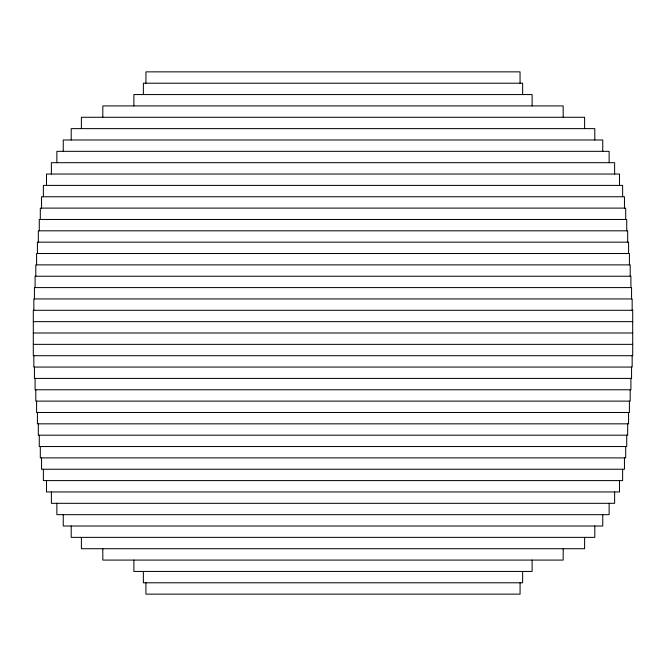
<?xml version="1.0" encoding="UTF-8"?>
<svg xmlns="http://www.w3.org/2000/svg" width="666" height="666" viewBox="0 0 666 666"><rect width="100%" height="100%" fill="white"/><g stroke="black" fill="none" stroke-linecap="round" stroke-linejoin="round"><path stroke-width="1" d="M102.797 117.274L102.839 105.919L563.161 105.919L563.203 117.274M145.921 83.208L145.962 71.861L520.038 71.861L520.079 83.208M563.203 548.726L563.161 560.081L102.839 560.081L102.797 548.726M33.3 321.645L632.7 321.645M33.3 333L632.7 333M33.3 344.355L632.7 344.355M632.159 310.289L632.159 298.934L33.841 298.934L33.841 310.289M632.159 355.711L632.159 367.066L33.841 367.066L33.841 355.711M631.559 298.934L631.559 287.587L34.441 287.587L34.441 298.934M631.559 367.066L631.559 378.413L34.441 378.413L34.441 367.066M630.91 287.587L630.91 276.232L35.09 276.232L35.09 287.587M630.91 378.413L630.91 389.768L35.09 389.768L35.09 378.413M630.194 276.232L630.194 264.877L35.806 264.877L35.806 276.232M630.194 389.768L630.194 401.123L35.806 401.123L35.806 389.768M629.412 264.877L629.412 253.521L36.588 253.521L36.588 264.877M629.412 401.123L629.412 412.479L36.588 412.479L36.588 401.123M628.579 253.521L628.579 242.166L37.421 242.166L37.421 253.521M628.579 412.479L628.579 423.834L37.421 423.834L37.421 412.479M627.68 242.166L627.68 230.811L38.32 230.811L38.32 242.166M627.68 423.834L627.68 435.189L38.32 435.189L38.32 423.834M626.723 230.811L626.723 219.464L39.277 219.464L39.277 230.811M626.723 435.189L626.723 446.536L39.277 446.536L39.277 435.189M625.699 219.464L625.699 208.108L40.301 208.108L40.301 219.464M625.699 446.536L625.699 457.892L40.301 457.892L40.301 446.536M624.458 208.108L624.458 196.753L41.542 196.753L41.542 208.108M624.458 457.892L624.458 469.247L41.542 469.247L41.542 457.892M622.627 196.753L622.627 185.398L43.373 185.398L43.373 196.753M622.627 469.247L622.627 480.602L43.373 480.602L43.373 469.247M619.488 185.398L619.488 174.042L46.512 174.042L46.512 185.398M619.488 480.602L619.488 491.958L46.512 491.958L46.512 480.602M614.618 174.042L614.618 162.687L51.382 162.687L51.382 174.042M614.618 491.958L614.618 503.313L51.382 503.313L51.382 491.958M609.132 162.687L609.132 151.332L56.868 151.332L56.868 162.687M609.132 503.313L609.132 514.668L56.868 514.668L56.868 503.313M602.755 151.332L602.755 139.985L63.245 139.985L63.245 151.332M602.755 514.668L602.755 526.015L63.245 526.015L63.245 514.668M594.796 139.985L594.796 128.63L71.204 128.63L71.204 139.985M594.796 526.015L594.796 537.37L71.204 537.37L71.204 526.015M584.606 128.63L584.606 117.274L81.394 117.274L81.394 128.63M584.606 537.37L584.606 548.726L81.394 548.726L81.394 537.37M532.117 105.919L532.117 94.564L133.883 94.564L133.883 105.919M532.117 560.081L532.117 571.436L133.883 571.436L133.883 560.081M522.627 94.564L522.627 83.208L143.373 83.208L143.373 94.564M522.627 571.436L522.627 582.792L143.373 582.792L143.373 571.436M520.079 582.792L520.079 594.139L145.921 594.139L145.921 582.792M632.7 310.289L33.3 310.289L33.3 355.711L632.7 355.711L632.7 310.289"/></g></svg>
